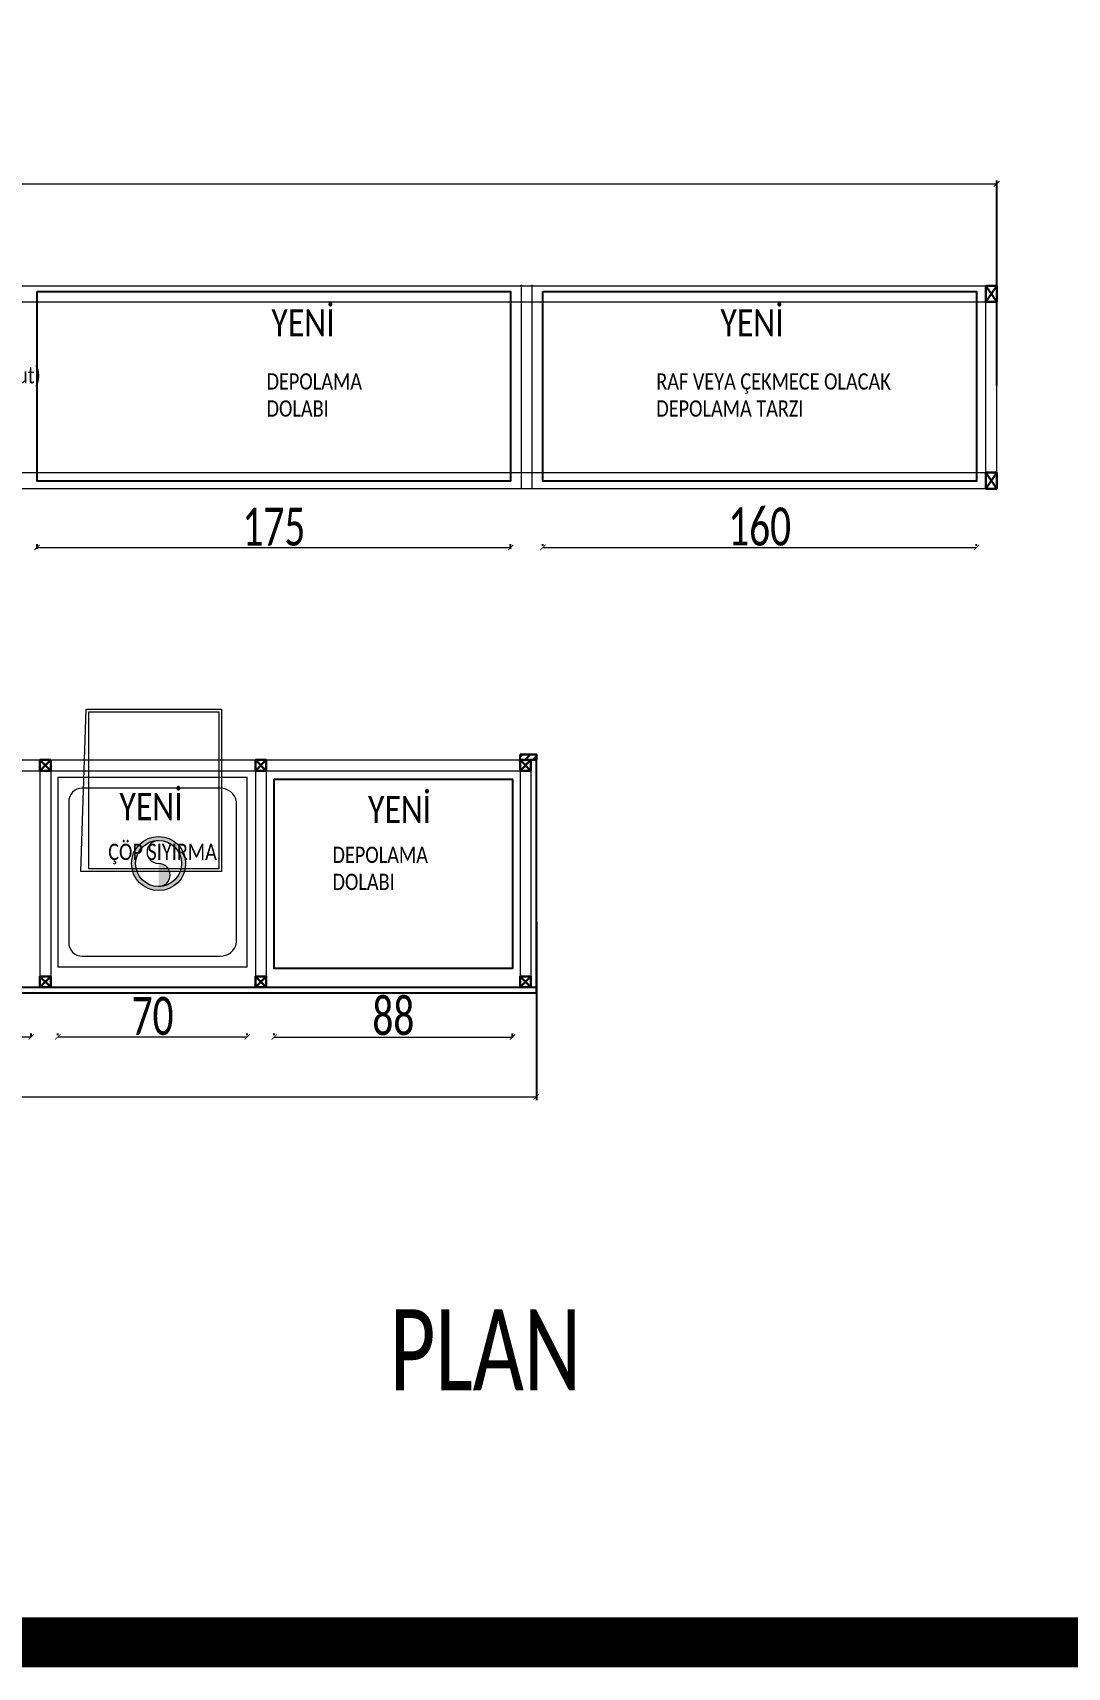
# Model space of a CAD drawing. Header units: millimetres. Extents: x 254888 to 263239, y -110593 to -105042.
# Drawn here: x 258194 to 258576, y -110593 to -109989 of the extents above; entities that cross this region are included whole.
import ezdxf

# ---------------------------------------------------------------- set-up
doc = ezdxf.new("R2010")
doc.units = ezdxf.units.MM
doc.header["$PDMODE"] = 2
doc.layers.get('0').update_dxf_attribs({"lineweight": 20})
for name, color, linetype, lineweight in [('ahsap', 34, 'Continuous', 25), ('demir-1', 103, 'Continuous', 20), ('KP', 167, 'Continuous', 30), ('makineekipman', 156, 'Continuous', 20), ('mutfak ekipmanları', 167, 'Continuous', 25), ('t_yazı', 23, 'Continuous', 25), ('tezgahekipman', 146, 'Continuous', 20), ('ölçü', 251, 'Continuous', 5)]:
    doc.layers.add(name, color=color, linetype=linetype, lineweight=lineweight)
doc.layers.add('yazı', color=11, linetype='Continuous')
doc.styles.add('text2', font='calibri.ttf', dxfattribs={"width": 0.8})
doc.styles.add('Ölçü50', font='calibri.ttf', dxfattribs={"width": 0.7})
doc.dimstyles.new('olcu10', dxfattribs={"dimtxt": 14, "dimasz": 2, "dimexe": 1.25, "dimexo": 0.625, "dimgap": 0.5, "dimtad": 1, "dimdec": 1, "dimrnd": 0.5, "dimzin": 9, "dimtxsty": 'Ölçü50', "dimblk": 'ARCHTICK', "dimcen": 2, "dimclrd": 256, "dimclre": 256, "dimclrt": 6, "dimazin": 2, "dimtfac": 1, "dimtdec": 1, "dimtix": 1, "dimtmove": 0, "dimatfit": 3, "dimldrblk": 'ARCHTICK', "dimfxl": 1, "dimlwd": -1, "dimarcsym": 0})

# ---------------------------------------------------------------- blocks, each defined once
blk = doc.blocks.new('fdg')
at = {"layer": 'KP'}
blk.add_lwpolyline([(249315.4984521661, -96505.9999370499), (249319.4984521661, -96505.9999370499), (249319.4984521661, -96509.9999370499), (249315.4984521661, -96509.9999370499), (249315.4984521661, -96505.9999370499), (249319.4984521661, -96509.9999370499), (249319.4984521661, -96505.9999370499), (249315.4984521661, -96509.9999370499)], dxfattribs=at)
blk = doc.blocks.new('çöpsıyırma')
at = {"layer": 'makineekipman', "extrusion": (1.733410113292138e-08, 6.735343864008347e-11, 1)}
h = blk.add_hatch(color=256, dxfattribs=at)
edge = h.paths.add_edge_path(flags=17)
edge.add_arc((31.78631205810234, -38.19972465268802), 8.500000000000007, 0, 360)
edge = h.paths.add_edge_path()
edge.add_arc((31.78631205810234, -38.19972465268802), 10.00000000000001, 0, 360)
edge = h.paths.add_edge_path(flags=16)
edge.add_arc((31.78631205810234, -33.94972465268802), 4.250000000000004, 90, 270)
at = {"layer": 'makineekipman', "extrusion": (1.733410113292138e-08, 6.735343864008343e-11, 1)}
blk.add_lwpolyline([(68.99999999982539, 1.164153218269348e-10), (-1.000000000174623, 1.164153218269348e-10), (-1.000000000174623, -69.9999999998836), (68.99999999982539, -69.9999999998836)], close=True, dxfattribs=at)
blk.add_lwpolyline([(59.9999999998254, -3.999999999883586), (8.99999999982538, -3.999999999883586, 0.3750113389037745), (2.999999999825378, -8.999999999883586), (2.999999999825378, -60.9999999998836, 0.3750113389037745), (8.999999999825379, -65.9999999998836), (59.9999999998254, -65.9999999998836, 0.4142135623730951), (64.99999999982539, -60.9999999998836), (64.99999999982539, -8.999999999883586, 0.4142135623730951)], format="xyb", close=True, dxfattribs=at)
for points, elevation in [([(60.54806539107837, -35.19975702796365), (58.54806539107837, -95.19975702796366), (8.548065391078357, -95.19975702796366), (8.548065391078357, -35.19975702796365)], -1.313389132110269e-05), ([(57.54806539107837, -36.19975702796365), (57.54806539107837, -94.19975702796366), (9.548065391078357, -94.19975702796366), (9.548065391078357, -36.19975702796365)], -1.313389132110325e-05)]:
    blk.add_lwpolyline(points, close=True, dxfattribs=dict(at, elevation=elevation))
for radius in [10, 8.5]:
    blk.add_circle((31.78631205804414, -38.19972465265892), radius, dxfattribs=at)
for centre, start, end in [((31.78631205804414, -33.94972465265892), 90, 270), ((31.78631205804414, -42.44972465265892), 270, 90)]:
    blk.add_arc(centre, 4.25, start, end, dxfattribs=at)
blk = doc.blocks.new('_ArchTick')
at = {"color": 0, "linetype": 'ByBlock', "const_width": 0.15}
blk.add_lwpolyline([(-0.5, -0.5), (0.5, 0.5)], dxfattribs=at)
blk = doc.blocks.new('*D45')
at = {"layer": 'DEFPOINTS', "color": 0, "transparency": 16777216}
for p in [(257309.8787771706, -110317.2346641893), (258379.7540556578, -110317.2346641886), (258379.7540556578, -110382.3105856046)]:
    blk.add_point(p, dxfattribs=at)
at = {"layer": 'ölçü', "lineweight": -2, "transparency": 16777216}
for p, q in [((257309.8787771706, -110317.8596641893), (257309.8787771706, -110383.5605856046)), ((258379.7540556578, -110317.8596641886), (258379.7540556578, -110383.5605856046))]:
    blk.add_line(p, q, dxfattribs=at)
at = {"layer": 'ölçü', "transparency": 16777216}
blk.add_line((257309.8787771706, -110382.3105856046), (258379.7540556578, -110382.3105856046), dxfattribs=at)
at = {"layer": 'ölçü', "transparency": 16777216, "xscale": 2, "yscale": 2, "zscale": 2, "rotation": 180}
blk.add_blockref('_ArchTick', (257309.8787771706, -110382.3105856046), dxfattribs=at)
at = {"layer": 'ölçü', "transparency": 16777216, "xscale": 2, "yscale": 2, "zscale": 2}
blk.add_blockref('_ArchTick', (258379.7540556578, -110382.3105856046), dxfattribs=at)
at = {"layer": 'ölçü', "color": 6, "transparency": 16777216, "insert": (257844.8164164142, -110374.6382779123), "char_height": 14, "attachment_point": 5, "style": 'Ölçü50'}
blk.add_mtext('1070', dxfattribs=at)
blk = doc.blocks.new('60lik')
at = {"layer": 'KP'}
blk.add_lwpolyline([(260700.1860676716, -106004.3325524503), (260704.1860676716, -106004.3325524503), (260704.1860676716, -106010.3325524503), (260700.1860676716, -106010.3325524503), (260700.1860676716, -106004.3325524503), (260704.1860676716, -106010.3325524503), (260704.1860676716, -106004.3325524503), (260700.1860676716, -106010.3325524503)], dxfattribs=at)
blk = doc.blocks.new('*D140')
at = {"layer": 'DEFPOINTS', "color": 0, "transparency": 16777216}
for p in [(258195.2500606673, -110180.5687972044, 1.662071273580726e-05), (258370.2539355812, -110179.4261677636), (258370.2539355812, -110180.5687972044, 1.662071273580726e-05)]:
    blk.add_point(p, dxfattribs=at)
at = {"layer": 'ölçü', "lineweight": -2, "transparency": 16777216}
for p, q in [((258195.2500606673, -110179.9437972044), (258195.2500606673, -110178.1761677636)), ((258370.2539355812, -110179.9437972044), (258370.2539355812, -110178.1761677636))]:
    blk.add_line(p, q, dxfattribs=at)
at = {"layer": 'ölçü', "transparency": 16777216}
blk.add_line((258195.2500606673, -110179.4261677636), (258370.2539355812, -110179.4261677636), dxfattribs=at)
at = {"layer": 'ölçü', "transparency": 16777216, "xscale": 2, "yscale": 2, "zscale": 2, "rotation": 180}
blk.add_blockref('_ArchTick', (258195.2500606673, -110179.4261677636), dxfattribs=at)
at = {"layer": 'ölçü', "transparency": 16777216, "xscale": 2, "yscale": 2, "zscale": 2}
blk.add_blockref('_ArchTick', (258370.2539355812, -110179.4261677636), dxfattribs=at)
at = {"layer": 'ölçü', "color": 6, "transparency": 16777216, "insert": (258282.7519981243, -110171.8077062252), "char_height": 14, "attachment_point": 5, "style": 'Ölçü50'}
blk.add_mtext('175', dxfattribs=at)
blk = doc.blocks.new('*D141')
at = {"layer": 'DEFPOINTS', "color": 0, "transparency": 16777216}
for p in [(258382.1498960157, -110179.4261677636, 1.662071273580726e-05), (258542.3558010624, -110179.4261677636, 1.662071273580726e-05), (258542.3558010624, -110179.4261677636)]:
    blk.add_point(p, dxfattribs=at)
at = {"layer": 'ölçü', "lineweight": -2, "transparency": 16777216}
for p, q in [((258382.1498960157, -110178.8011677636), (258382.1498960157, -110178.1761677636)), ((258542.3558010624, -110178.8011677636), (258542.3558010624, -110178.1761677636))]:
    blk.add_line(p, q, dxfattribs=at)
at = {"layer": 'ölçü', "transparency": 16777216}
blk.add_line((258382.1498960157, -110179.4261677636), (258542.3558010624, -110179.4261677636), dxfattribs=at)
at = {"layer": 'ölçü', "transparency": 16777216, "xscale": 2, "yscale": 2, "zscale": 2, "rotation": 180}
blk.add_blockref('_ArchTick', (258382.1498960157, -110179.4261677636), dxfattribs=at)
at = {"layer": 'ölçü', "transparency": 16777216, "xscale": 2, "yscale": 2, "zscale": 2}
blk.add_blockref('_ArchTick', (258542.3558010624, -110179.4261677636), dxfattribs=at)
at = {"layer": 'ölçü', "color": 6, "transparency": 16777216, "insert": (258462.2528485391, -110171.7538600713), "char_height": 14, "attachment_point": 5, "style": 'Ölçü50'}
blk.add_mtext('160', dxfattribs=at)
blk = doc.blocks.new('*D146')
at = {"layer": 'DEFPOINTS', "color": 0, "transparency": 16777216}
for p in [(258126.1284197398, -110360.6872373308, -4.748324550001522e-07), (258193.1284197398, -110360.1734290997), (258193.1284197398, -110360.6872373308, -8.949353123053468e-07)]:
    blk.add_point(p, dxfattribs=at)
at = {"layer": 'ölçü', "lineweight": -2, "transparency": 16777216}
for p, q in [((258126.1284197398, -110360.0622373308), (258126.1284197398, -110358.9234290997)), ((258193.1284197398, -110360.0622373308), (258193.1284197398, -110358.9234290997))]:
    blk.add_line(p, q, dxfattribs=at)
at = {"layer": 'ölçü', "transparency": 16777216}
blk.add_line((258126.1284197398, -110360.1734290997), (258193.1284197398, -110360.1734290997), dxfattribs=at)
at = {"layer": 'ölçü', "transparency": 16777216, "xscale": 2, "yscale": 2, "zscale": 2, "rotation": 180}
blk.add_blockref('_ArchTick', (258126.1284197398, -110360.1734290997), dxfattribs=at)
at = {"layer": 'ölçü', "transparency": 16777216, "xscale": 2, "yscale": 2, "zscale": 2}
blk.add_blockref('_ArchTick', (258193.1284197398, -110360.1734290997), dxfattribs=at)
at = {"layer": 'ölçü', "color": 6, "transparency": 16777216, "insert": (258159.6284197398, -110352.5065060228), "char_height": 14, "attachment_point": 5, "style": 'Ölçü50'}
blk.add_mtext('67', dxfattribs=at)
blk = doc.blocks.new('*D147')
at = {"layer": 'DEFPOINTS', "color": 0, "transparency": 16777216}
for p in [(258202.9442255548, -110360.1734290997, -6.130719945726859e-07), (258272.9442255548, -110360.1734290997, 6.003150847318109e-07), (258272.9442255548, -110360.1734290997)]:
    blk.add_point(p, dxfattribs=at)
at = {"layer": 'ölçü', "lineweight": -2, "transparency": 16777216}
for p, q in [((258202.9442255548, -110359.5484290997), (258202.9442255548, -110358.9234290997)), ((258272.9442255548, -110359.5484290997), (258272.9442255548, -110358.9234290997))]:
    blk.add_line(p, q, dxfattribs=at)
at = {"layer": 'ölçü', "transparency": 16777216}
blk.add_line((258202.9442255548, -110360.1734290997), (258272.9442255548, -110360.1734290997), dxfattribs=at)
at = {"layer": 'ölçü', "transparency": 16777216, "xscale": 2, "yscale": 2, "zscale": 2, "rotation": 180}
blk.add_blockref('_ArchTick', (258202.9442255548, -110360.1734290997), dxfattribs=at)
at = {"layer": 'ölçü', "transparency": 16777216, "xscale": 2, "yscale": 2, "zscale": 2}
blk.add_blockref('_ArchTick', (258272.9442255548, -110360.1734290997), dxfattribs=at)
at = {"layer": 'ölçü', "color": 6, "transparency": 16777216, "insert": (258237.9442255548, -110352.5011214074), "char_height": 14, "attachment_point": 5, "style": 'Ölçü50'}
blk.add_mtext('70', dxfattribs=at)
blk = doc.blocks.new('*D148')
at = {"layer": 'DEFPOINTS', "color": 0, "transparency": 16777216}
for p in [(258282.903843575, -110360.217320733, 1.662071273580726e-05), (258370.903843575, -110360.217320733), (258370.903843575, -110361.1245752615, 1.662071273580726e-05)]:
    blk.add_point(p, dxfattribs=at)
at = {"layer": 'ölçü', "lineweight": -2, "transparency": 16777216}
for p, q in [((258282.903843575, -110359.592320733), (258282.903843575, -110358.967320733)), ((258370.903843575, -110360.4995752615), (258370.903843575, -110358.967320733))]:
    blk.add_line(p, q, dxfattribs=at)
at = {"layer": 'ölçü', "transparency": 16777216}
blk.add_line((258282.903843575, -110360.217320733), (258370.903843575, -110360.217320733), dxfattribs=at)
at = {"layer": 'ölçü', "transparency": 16777216, "xscale": 2, "yscale": 2, "zscale": 2, "rotation": 180}
blk.add_blockref('_ArchTick', (258282.903843575, -110360.217320733), dxfattribs=at)
at = {"layer": 'ölçü', "transparency": 16777216, "xscale": 2, "yscale": 2, "zscale": 2}
blk.add_blockref('_ArchTick', (258370.903843575, -110360.217320733), dxfattribs=at)
at = {"layer": 'ölçü', "color": 6, "transparency": 16777216, "insert": (258326.903843575, -110352.5450130407), "char_height": 14, "attachment_point": 5, "style": 'Ölçü50'}
blk.add_mtext('88', dxfattribs=at)
blk = doc.blocks.new('*D289')
at = {"layer": 'DEFPOINTS', "color": 0, "transparency": 16777216}
for p in [(258549.8787771705, -110045.07754595), (257311.8787771706, -110120.2456736072), (258549.8787771705, -110120.2456736082)]:
    blk.add_point(p, dxfattribs=at)
at = {"layer": 'ölçü', "lineweight": -2, "transparency": 16777216}
for p, q in [((257311.8787771706, -110119.6206736072), (257311.8787771706, -110043.82754595)), ((258549.8787771705, -110119.6206736082), (258549.8787771705, -110043.82754595))]:
    blk.add_line(p, q, dxfattribs=at)
at = {"layer": 'ölçü', "transparency": 16777216}
blk.add_line((257311.8787771706, -110045.07754595), (258549.8787771705, -110045.07754595), dxfattribs=at)
at = {"layer": 'ölçü', "transparency": 16777216, "xscale": 2, "yscale": 2, "zscale": 2, "rotation": 180}
blk.add_blockref('_ArchTick', (257311.8787771706, -110045.07754595), dxfattribs=at)
at = {"layer": 'ölçü', "transparency": 16777216, "xscale": 2, "yscale": 2, "zscale": 2}
blk.add_blockref('_ArchTick', (258549.8787771705, -110045.07754595), dxfattribs=at)
at = {"layer": 'ölçü', "color": 6, "transparency": 16777216, "insert": (257930.8787771705, -110037.4052382576), "char_height": 14, "attachment_point": 5, "style": 'Ölçü50'}
blk.add_mtext('1238', dxfattribs=at)

msp = doc.modelspace()

# ---------------------------------------------------------------- hatches: boundary and pattern name
at = {"layer": 'ahsap'}
h = msp.add_hatch(dxfattribs=at)
h.set_pattern_fill('JIS_LC_20A', color=0, scale=0.1)
h.set_pattern_definition([(45, (-22217.94504775613, 5244.463429836978), (-1.414213562373095, 1.414213562373095), []), (45, (-22217.84504775613, 5244.463429836978), (-1.414213562373095, 1.414213562373095), [])])
h.paths.add_polyline_path([(258373.7540556578, -110255.8520602769), (258379.7540556578, -110255.8520602769), (258379.7540556578, -110257.8520602769), (258373.7540556578, -110257.8520602769)])

# ---------------------------------------------------------------- linework, layer by layer
at = {"color": 1, "const_width": 18.49179684437573}
msp.add_lwpolyline([(257100.0299907366, -109030.6185225169), (262946.7096094217, -109030.6185225169), (262946.7096094217, -110583.7634466026), (257100.0299907365, -110583.7634466026)], close=True, dxfattribs=at)
at = {"layer": 'ahsap'}
msp.add_line((257309.8787771706, -110341.8520602769), (258379.7540556578, -110341.8520602762), dxfattribs=at)
for points in [[(257311.8787771706, -110257.8520602769), (257309.8787771706, -110257.8520602769), (257309.8787771706, -110343.852060277), (258379.7540556578, -110343.852060277), (258379.7540556578, -110255.8520602769), (258373.7540556578, -110255.8520602769)], [(258373.7540556578, -110257.8520602769), (258373.7540556578, -110255.8520602769)], [(258373.7540556578, -110257.8520602769), (258379.7540556578, -110257.8520602769)]]:
    msp.add_lwpolyline(points, dxfattribs=at)
msp.add_lwpolyline([(258373.7540556578, -110255.8520602769), (258379.7540556578, -110255.8520602769), (258379.7540556578, -110257.8520602769), (258373.7540556578, -110257.8520602769)], close=True, dxfattribs=at)
at = {"layer": 'demir-1'}
for points in [[(257311.8787771706, -110082.7456736072), (258549.8787771708, -110082.7456736072)], [(258374.2539355812, -110157.3814723132), (258374.2539355812, -110082.3814723133)], [(258378.2539355812, -110157.3814723132), (258378.2539355812, -110082.3814723133)], [(258545.8787771705, -110157.7456736072), (258545.8787771706, -110082.7456736074)], [(258549.8787771705, -110157.7456736072), (258549.8787771706, -110082.7456736074)], [(257311.8787771703, -110088.7456736077), (258549.8787771706, -110088.7456736078)], [(257311.8787771706, -110151.7456736072), (258549.8787771706, -110151.7456736073)], [(258549.8787771706, -110157.7456736073), (257311.8787771706, -110157.7456736072)], [(257835.6928084426, -110257.8520602769), (258377.7540556578, -110257.8520602769)], [(257835.6928084426, -110261.8520602769), (258377.7540556578, -110261.8520602769)], [(258196.3350254114, -110257.8520602769), (258196.3350254114, -110341.8520602769)], [(258200.3350254114, -110257.8520602769), (258200.3350254114, -110341.8520602769)], [(258275.9555377568, -110257.8520602769), (258275.9555377568, -110341.8520602769)], [(258279.9555377568, -110257.8520602769), (258279.9555377568, -110341.8520602769)], [(258373.7540556578, -110257.8520602769), (258373.7540556578, -110341.8520602769)], [(258377.7540556578, -110257.8520602769), (258377.7540556578, -110341.8520602769)]]:
    msp.add_lwpolyline(points, dxfattribs=at)
at = {"layer": 'mutfak ekipmanları', "elevation": 1.662071273580726e-05}
for points in [[(258195.2500606673, -110084.8814873641), (258370.2539355812, -110084.8814873642), (258370.2539355812, -110154.8814572623), (258195.2500606673, -110154.8814572622)], [(258382.1498960157, -110084.8814873641), (258542.3558010624, -110084.8814873642), (258542.3558010624, -110154.8814572623), (258382.1498960157, -110154.8814572622)], [(258282.903843575, -110264.9501507979), (258370.903843575, -110264.9501507979), (258370.903843575, -110334.950120696), (258282.903843575, -110334.950120696)]]:
    msp.add_lwpolyline(points, close=True, dxfattribs=at)

# ---------------------------------------------------------------- block references
at = {"layer": 'demir-1'}
msp.add_blockref('60lik', (-2154.307290501078, -4078.413121157122), dxfattribs=at)
at = {"layer": 'makineekipman'}
for name, p in [('60lik', (-2154.307290501078, -4147.413121157006)), ('fdg', (8880.836573245324, -13751.85212322704)), ('fdg', (8960.45708559078, -13751.85212322701)), ('fdg', (9058.255603491765, -13751.85212322701)), ('fdg', (8880.836573245382, -13831.85212322707)), ('fdg', (8960.45708559078, -13831.85212322755)), ('fdg', (9058.255603491765, -13831.85212322755))]:
    msp.add_blockref(name, p, dxfattribs=at)
at = {"layer": 'tezgahekipman', "rotation": 180}
msp.add_blockref('çöpsıyırma', (258271.9442255546, -110334.3475024485, 5.80422974196798e-07), dxfattribs=at)

# ---------------------------------------------------------------- texts
at = {"layer": 't_yazı', "insert": (258396.2824890342, -110460.7719770959), "char_height": 30, "width": 196.9627748942093, "attachment_point": 3, "style": 'Ölçü50'}
msp.add_mtext('PLAN', dxfattribs=at)
at = {"layer": 'yazı', "attachment_point": 1, "style": 'text2'}
for s, insert, char_height in [('{\\C3;YENİ}', (258281.8414246175, -110091.4093636132, 9.07315730727396e-06), 10), ('{\\C3;YENİ}', (258447.7700870676, -110091.4093636132, 9.07315730727396e-06), 10), ('BULASIK MAKİNASI{\\C3;(mevcut)\\P}+\\PÇÖP TEZGAHI', (258111.1694578436, -110112.8097226313, 6.222226655416649e-05), 6), ('DEPOLAMA\\PDOLABI', (258280.0512913351, -110115.0950815955), 6), ('RAF VEYA ÇEKMECE OLACAK\\PDEPOLAMA TARZI', (258424.0610148185, -110115.0950815955), 6), ('{\\C3;YENİ}', (258225.6789601575, -110270.1315835584, 9.07315730727396e-06), 10), ('{\\C3;YENİ}', (258317.5508492382, -110271.2179042073, 9.07315730727396e-06), 10), ('ÇÖP SIYIRMA', (258221.54715425, -110288.8432552695, 2.431912466006102e-06), 6), ('DEPOLAMA\\PDOLABI', (258304.4145784275, -110289.9295759185, 2.431912466006102e-06), 6)]:
    msp.add_mtext_dynamic_manual_height_columns(s, width=527.0079382135591, gutter_width=12.5, heights=[0], dxfattribs=dict(at, insert=insert, char_height=char_height))

# ---------------------------------------------------------------- dimensions: what is measured, and where the dimension line sits
at = {"layer": 'ölçü'}
for base, p1, p2, picture, middle in [((258549.8787771705, -110045.07754595), (257311.8787771706, -110120.2456736072), (258549.8787771705, -110120.2456736082), '*D289', (257930.8787771705, -110037.4052382576)), ((258370.2539355812, -110179.4261677636), (258195.2500606673, -110180.5687972044, 1.662071273580726e-05), (258370.2539355812, -110180.5687972044, 1.662071273580726e-05), '*D140', (258282.7519981243, -110171.8077062252)), ((258379.7540556578, -110382.3105856046), (257309.8787771706, -110317.2346641893), (258379.7540556578, -110317.2346641886), '*D45', (257844.8164164142, -110374.6382779123)), ((258193.1284197398, -110360.1734290997), (258126.1284197398, -110360.6872373308, -4.748324550001522e-07), (258193.1284197398, -110360.6872373308, -8.949353123053468e-07), '*D146', (258159.6284197398, -110352.5065060228)), ((258272.9442255548, -110360.1734290997), (258202.9442255548, -110360.1734290997, -6.130719945726859e-07), (258272.9442255548, -110360.1734290997, 6.003150847318109e-07), '*D147', (258237.9442255548, -110352.5011214074)), ((258370.903843575, -110360.217320733), (258282.903843575, -110360.217320733, 1.662071273580726e-05), (258370.903843575, -110361.1245752615, 1.662071273580726e-05), '*D148', (258326.903843575, -110352.5450130407))]:
    dim = msp.add_linear_dim(base=base, p1=p1, p2=p2, dimstyle='olcu10', dxfattribs=at)
    dim.commit()
    dim.dimension.update_dxf_attribs({"geometry": picture, "text_midpoint": middle})
dim = msp.add_linear_dim(base=(258542.3558010624, -110179.4261677636), p1=(258382.1498960157, -110179.4261677636, 1.662071273580726e-05), p2=(258542.3558010624, -110179.4261677636, 1.662071273580726e-05), text='160', dimstyle='olcu10', dxfattribs=at)
dim.commit()
dim.dimension.update_dxf_attribs({"geometry": '*D141', "text_midpoint": (258462.2528485391, -110171.7538600713)})

doc.saveas('drawing.dxf')
